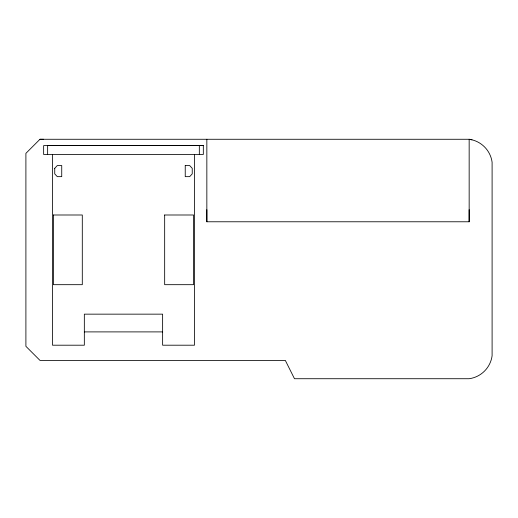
<?xml version="1.0" encoding="UTF-8"?>
<svg xmlns="http://www.w3.org/2000/svg" width="518" height="518" viewBox="0 0 518 518"><rect width="100%" height="100%" fill="white"/><g stroke="black" fill="none" stroke-linecap="round" stroke-linejoin="round"><path stroke-width="0.78" d="M47.637 154.468L47.637 145.603L203.328 145.597L43.642 145.603L43.642 154.468L203.328 154.468L203.328 145.597M52.512 154.468L52.512 345.202L84.337 345.202L84.337 314.154L162.626 314.154L162.626 345.202L194.451 345.202L194.451 154.468M199.333 154.468L199.333 145.668M472.008 139.821L469.159 139.277A26.819 26.819 0 0 1 492.1 162.212L492.1 355.788A26.819 26.819 0 0 1 469.159 378.723L294.483 378.723L285.314 360.392L39.97 360.392L25.9 346.322L25.9 153.341L39.97 139.271L469.159 139.277L469.159 221.775L206.844 221.775L206.844 139.277M84.337 331.896L162.626 331.896M39.97 139.277L43.642 139.277M469.159 209.693L469.159 221.775M206.844 209.693L206.844 221.775M53.399 214.996L53.399 284.68L82.297 284.68L82.297 214.996L53.399 214.996M54.733 168.331L54.733 173.873L57.297 176.651L61.733 176.651L61.733 165.559L57.297 165.559L54.733 168.331M164.666 214.996L164.666 284.68L193.564 284.68L193.564 214.996L164.666 214.996M185.237 165.559L185.237 176.651L189.672 176.651L192.236 173.873L192.236 168.331L189.672 165.559L185.237 165.559"/></g></svg>
